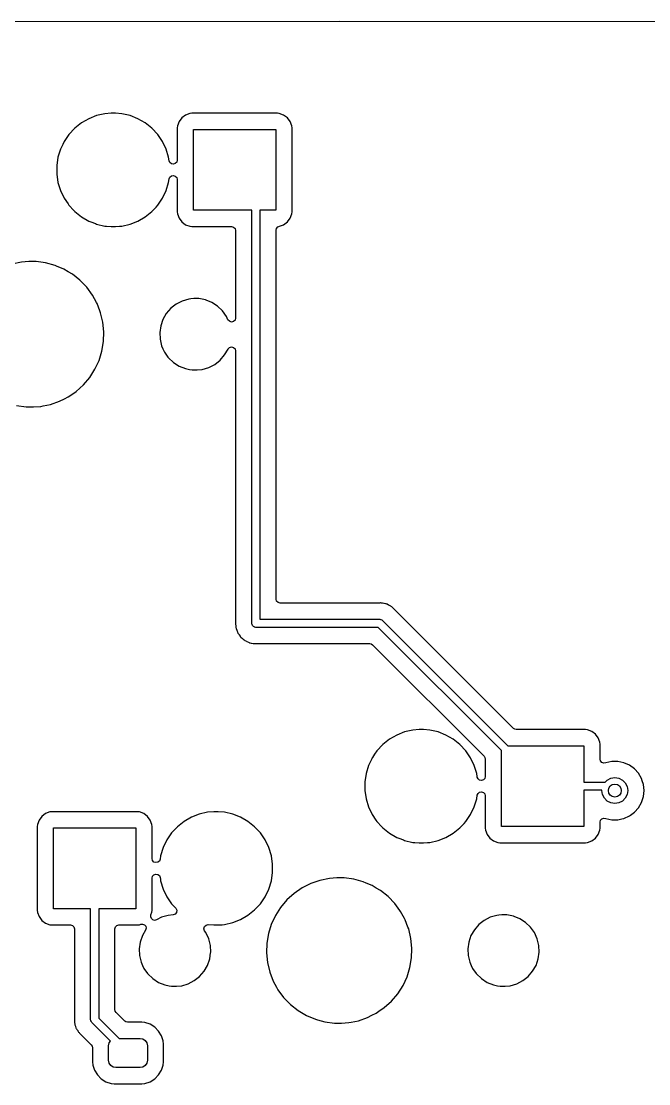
# Model space of a CAD drawing. Extents: x 30 to 259, y -142 to -25.
# Drawn here: x 181.86 to 201.26, y -57.69 to -24.85 of the extents above; entities that cross this region are included whole.
import ezdxf

# ---------------------------------------------------------------- set-up
doc = ezdxf.new("R2010")
doc.units = 0
doc.layers.add('BLACK', color=7, linetype='CONTINUOUS')

msp = doc.modelspace()

# ---------------------------------------------------------------- linework, layer by layer
at = {"layer": 'BLACK', "linetype": 'CONTINUOUS'}
for p, q in [((29.8744, -25.0004), (191.7, -24.8505)), ((191.7, -24.8505), (209.859, -24.864)), ((183.941, -27.8634), (183.714, -27.9946)), ((184.185, -27.7676), (183.941, -27.8634)), ((184.441, -27.7092), (184.185, -27.7676)), ((184.637, -27.6945), (184.441, -27.7092)), ((184.768, -27.6945), (184.637, -27.6945)), ((184.637, -27.6945), (184.637, -27.6945)), ((184.964, -27.7092), (184.768, -27.6945)), ((184.768, -27.6945), (184.768, -27.6945)), ((185.22, -27.7676), (184.964, -27.7092)), ((185.464, -27.8634), (185.22, -27.7676)), ((185.691, -27.9946), (185.464, -27.8634)), ((186.82, -27.8375), (186.734, -27.9527)), ((186.935, -27.7512), (186.82, -27.8375)), ((187.07, -27.7009), (186.935, -27.7512)), ((187.13, -27.6945), (187.07, -27.7009)), ((189.775, -27.6945), (187.13, -27.6945)), ((189.835, -27.7009), (189.775, -27.6945)), ((189.775, -27.6945), (189.775, -27.6945)), ((189.97, -27.7512), (189.835, -27.7009)), ((190.085, -27.8375), (189.97, -27.7512)), ((190.171, -27.9527), (190.085, -27.8375)), ((183.509, -28.1582), (183.33, -28.3505)), ((183.714, -27.9946), (183.509, -28.1582)), ((185.896, -28.1582), (185.691, -27.9946)), ((185.691, -27.9946), (185.691, -27.9946)), ((186.075, -28.3505), (185.896, -28.1582)), ((185.896, -28.1582), (185.896, -28.1582)), ((185.896, -28.1582), (185.896, -28.1582)), ((186.683, -28.0875), (186.677, -28.1471)), ((186.677, -28.1471), (186.677, -29.1453)), ((186.734, -27.9527), (186.683, -28.0875)), ((187.177, -30.695), (187.177, -28.195)), ((187.177, -28.195), (189.727, -28.195)), ((189.727, -28.195), (189.727, -30.695)), ((190.222, -28.0875), (190.171, -27.9527)), ((190.228, -28.1471), (190.222, -28.0875)), ((190.228, -30.7429), (190.228, -28.1471)), ((183.182, -28.5673), (183.138, -28.6591)), ((183.33, -28.3505), (183.182, -28.5673)), ((186.223, -28.5673), (186.075, -28.3505)), ((186.075, -28.3505), (186.075, -28.3505)), ((186.075, -28.3505), (186.075, -28.3505)), ((186.337, -28.8037), (186.223, -28.5673)), ((183.068, -28.8037), (182.991, -29.0544)), ((183.138, -28.6591), (183.068, -28.8037)), ((186.414, -29.0544), (186.337, -28.8037)), ((182.991, -29.0544), (182.952, -29.3138)), ((186.43, -29.1617), (186.414, -29.0544)), ((186.43, -29.1638), (186.43, -29.1617)), ((186.454, -29.2202), (186.43, -29.1638)), ((186.502, -29.2583), (186.454, -29.2202)), ((186.662, -29.2046), (186.62, -29.2495)), ((186.677, -29.1453), (186.662, -29.2046)), ((182.952, -29.3138), (182.952, -29.5762)), ((186.562, -29.269), (186.502, -29.2583)), ((186.62, -29.2495), (186.562, -29.269)), ((182.952, -29.5762), (182.991, -29.8356)), ((182.991, -29.8356), (183.068, -30.0863)), ((186.337, -30.0863), (186.414, -29.8356)), ((186.414, -29.8356), (186.43, -29.7262)), ((186.43, -29.7262), (186.454, -29.6698)), ((186.454, -29.6698), (186.502, -29.6317)), ((186.502, -29.6317), (186.562, -29.621)), ((186.562, -29.621), (186.62, -29.6405)), ((186.62, -29.6405), (186.662, -29.6854)), ((186.662, -29.6854), (186.677, -29.7447)), ((186.677, -29.7447), (186.677, -30.7429)), ((183.068, -30.0863), (183.182, -30.3227)), ((186.223, -30.3227), (186.337, -30.0863)), ((183.182, -30.3227), (183.302, -30.4977)), ((183.302, -30.4977), (183.33, -30.5395)), ((183.33, -30.5395), (183.477, -30.6982)), ((186.023, -30.5959), (186.075, -30.5395)), ((186.075, -30.5395), (186.223, -30.3227)), ((186.075, -30.5395), (186.075, -30.5395)), ((186.075, -30.5395), (186.075, -30.5395)), ((183.477, -30.6982), (183.509, -30.7318)), ((183.509, -30.7318), (183.714, -30.8954)), ((185.691, -30.8954), (185.896, -30.7318)), ((185.896, -30.7318), (186.023, -30.5959)), ((186.677, -30.7429), (186.683, -30.8025)), ((186.683, -30.8025), (186.734, -30.9373)), ((188.985, -30.695), (187.177, -30.695)), ((188.985, -43.46), (188.985, -30.695)), ((189.727, -30.695), (189.235, -30.695)), ((189.235, -30.695), (189.235, -43.335)), ((190.171, -30.9373), (190.222, -30.8025)), ((190.222, -30.8025), (190.228, -30.7429)), ((183.714, -30.8954), (183.941, -31.0266)), ((183.941, -31.0266), (184.007, -31.0525)), ((184.007, -31.0525), (184.147, -31.1073)), ((184.147, -31.1073), (184.185, -31.1224)), ((184.185, -31.1224), (184.441, -31.1808)), ((184.441, -31.1808), (184.497, -31.185)), ((184.497, -31.185), (184.637, -31.1955)), ((184.637, -31.1955), (184.637, -31.1955)), ((184.637, -31.1955), (184.768, -31.1955)), ((184.768, -31.1955), (184.891, -31.1863)), ((184.768, -31.1955), (184.768, -31.1955)), ((184.891, -31.1863), (184.964, -31.1808)), ((184.964, -31.1808), (185.22, -31.1224)), ((185.22, -31.1224), (185.464, -31.0266)), ((185.464, -31.0266), (185.691, -30.8954)), ((186.734, -30.9373), (186.82, -31.0525)), ((186.82, -31.0525), (186.935, -31.1388)), ((186.935, -31.1388), (187.07, -31.1891)), ((187.07, -31.1891), (187.13, -31.1955)), ((187.13, -31.1955), (188.361, -31.1955)), ((188.361, -31.1955), (188.422, -31.2121)), ((189.79, -31.2085), (189.821, -31.197)), ((189.82, -31.1945), (189.837, -31.1884)), ((189.821, -31.197), (189.82, -31.1945)), ((189.837, -31.1884), (189.97, -31.1388)), ((189.97, -31.1388), (190.085, -31.0525)), ((190.085, -31.0525), (190.171, -30.9373)), ((188.422, -31.2121), (188.468, -31.2575)), ((188.468, -31.2575), (188.484, -31.3195)), ((188.484, -31.3195), (188.484, -34.0233)), ((189.736, -31.3112), (189.75, -31.253)), ((189.736, -37.72), (189.736, -31.3112)), ((189.75, -31.253), (189.79, -31.2085)), ((181.863, -32.2956), (181.568, -32.3555)), ((182.087, -32.2806), (181.863, -32.2956)), ((182.313, -32.2806), (182.087, -32.2806)), ((182.087, -32.2806), (182.087, -32.2806)), ((182.611, -32.3207), (182.313, -32.2806)), ((182.9, -32.4), (182.611, -32.3207)), ((182.611, -32.3207), (182.611, -32.3207)), ((182.611, -32.3207), (182.611, -32.3207)), ((182.944, -32.4187), (182.9, -32.4)), ((183.177, -32.5173), (182.944, -32.4187)), ((183.306, -32.5939), (183.177, -32.5173)), ((183.436, -32.6705), (183.306, -32.5939)), ((183.671, -32.8567), (183.436, -32.6705)), ((183.436, -32.6705), (183.436, -32.6705)), ((183.436, -32.6705), (183.436, -32.6705)), ((183.88, -33.0727), (183.671, -32.8567)), ((184.059, -33.3146), (183.88, -33.0727)), ((184.182, -33.5394), (184.059, -33.3146)), ((186.831, -33.4978), (186.644, -33.5942)), ((187.033, -33.4386), (186.831, -33.4978)), ((187.103, -33.4319), (187.033, -33.4386)), ((187.19, -33.4236), (187.103, -33.4319)), ((187.348, -33.4236), (187.19, -33.4236)), ((187.554, -33.4634), (187.348, -33.4236)), ((187.348, -33.4236), (187.348, -33.4236)), ((187.577, -33.4723), (187.554, -33.4634)), ((187.554, -33.4634), (187.554, -33.4634)), ((187.554, -33.4634), (187.554, -33.4634)), ((187.749, -33.5416), (187.577, -33.4723)), ((184.203, -33.5781), (184.182, -33.5394)), ((184.288, -33.7982), (184.203, -33.5781)), ((184.311, -33.8586), (184.288, -33.7982)), ((186.479, -33.7243), (186.341, -33.8832)), ((186.644, -33.5942), (186.479, -33.7243)), ((187.926, -33.6553), (187.749, -33.5416)), ((188.079, -33.8005), (187.926, -33.6553)), ((187.926, -33.6553), (187.926, -33.6553)), ((187.926, -33.6553), (187.926, -33.6553)), ((188.201, -33.9718), (188.079, -33.8005)), ((188.079, -33.8005), (188.079, -33.8005)), ((184.381, -34.1509), (184.311, -33.8586)), ((184.411, -34.4498), (184.381, -34.1509)), ((186.236, -34.0654), (186.167, -34.2642)), ((186.341, -33.8832), (186.236, -34.0654)), ((188.227, -34.0287), (188.201, -33.9718)), ((188.201, -33.9718), (188.201, -33.9718)), ((188.201, -33.9718), (188.201, -33.9718)), ((188.248, -34.0748), (188.227, -34.0287)), ((188.291, -34.1256), (188.248, -34.0748)), ((188.353, -34.1471), (188.291, -34.1256)), ((188.418, -34.1329), (188.353, -34.1471)), ((188.467, -34.0873), (188.418, -34.1329)), ((188.484, -34.0233), (188.467, -34.0873)), ((184.401, -34.7502), (184.411, -34.4498)), ((186.167, -34.2642), (186.137, -34.4724)), ((186.137, -34.4724), (186.137, -34.4724)), ((186.137, -34.4724), (186.147, -34.6825)), ((184.351, -35.0465), (184.401, -34.7502)), ((186.147, -34.6825), (186.197, -34.8869)), ((184.262, -35.3335), (184.351, -35.0465)), ((186.197, -34.8869), (186.238, -34.9774)), ((186.238, -34.9774), (186.284, -35.0782)), ((186.284, -35.0782), (186.393, -35.2312)), ((188.144, -35.1668), (188.249, -34.9846)), ((188.249, -34.9846), (188.253, -34.9774)), ((188.249, -34.9846), (188.249, -34.9846)), ((188.253, -34.9774), (188.298, -34.932)), ((188.298, -34.932), (188.361, -34.9154)), ((188.361, -34.9154), (188.422, -34.932)), ((188.422, -34.932), (188.468, -34.9774)), ((188.468, -34.9774), (188.484, -35.0394)), ((188.484, -35.0394), (188.484, -43.3892)), ((184.135, -35.606), (184.262, -35.3335)), ((186.393, -35.2312), (186.406, -35.2495)), ((186.406, -35.2495), (186.559, -35.3947)), ((186.559, -35.3947), (186.559, -35.3947)), ((186.559, -35.3947), (186.559, -35.3947)), ((186.559, -35.3947), (186.736, -35.5084)), ((187.654, -35.5522), (187.841, -35.4558)), ((187.841, -35.4558), (188.006, -35.3257)), ((188.006, -35.3257), (188.144, -35.1668)), ((183.973, -35.8593), (184.135, -35.606)), ((186.736, -35.5084), (186.736, -35.5084)), ((186.736, -35.5084), (186.931, -35.5866)), ((186.931, -35.5866), (187.06, -35.6114)), ((187.06, -35.6114), (187.137, -35.6264)), ((187.137, -35.6264), (187.137, -35.6264)), ((187.137, -35.6264), (187.295, -35.6264)), ((187.295, -35.6264), (187.452, -35.6114)), ((187.295, -35.6264), (187.295, -35.6264)), ((187.452, -35.6114), (187.654, -35.5522)), ((183.557, -36.2903), (183.779, -36.0888)), ((183.779, -36.0888), (183.973, -35.8593)), ((183.309, -36.4604), (183.392, -36.4034)), ((183.392, -36.4034), (183.557, -36.2903)), ((181.714, -36.7293), (182.012, -36.7694)), ((182.012, -36.7694), (182.238, -36.7694)), ((182.238, -36.7694), (182.462, -36.7544)), ((182.238, -36.7694), (182.238, -36.7694)), ((182.462, -36.7544), (182.536, -36.7394)), ((182.536, -36.7394), (182.757, -36.6945)), ((182.757, -36.6945), (183.041, -36.5959)), ((183.041, -36.5959), (183.189, -36.521)), ((183.189, -36.521), (183.309, -36.4604)), ((189.736, -42.7105), (189.736, -37.72)), ((189.752, -42.7725), (189.736, -42.7105)), ((189.797, -42.8179), (189.752, -42.7725)), ((189.859, -42.8345), (189.797, -42.8179)), ((192.907, -42.8345), (189.859, -42.8345)), ((192.919, -42.834), (192.907, -42.8345)), ((192.929, -42.833), (192.919, -42.834)), ((192.962, -42.8298), (192.929, -42.833)), ((192.975, -42.8318), (192.962, -42.8298)), ((192.962, -42.8298), (192.962, -42.8298)), ((192.982, -42.833), (192.975, -42.8318)), ((193.001, -42.8345), (192.982, -42.833)), ((193.022, -42.8345), (193.001, -42.8345)), ((193.064, -42.8454), (193.022, -42.8345)), ((193.075, -42.8477), (193.064, -42.8454)), ((193.118, -42.8546), (193.075, -42.8477)), ((193.137, -42.8625), (193.118, -42.8546)), ((193.155, -42.8688), (193.137, -42.8625)), ((193.175, -42.8738), (193.155, -42.8688)), ((193.213, -42.8948), (193.175, -42.8738)), ((193.223, -42.9), (193.213, -42.8948)), ((193.263, -42.9173), (193.223, -42.9)), ((193.279, -42.9296), (193.263, -42.9173)), ((193.296, -42.9403), (193.279, -42.9296)), ((193.313, -42.9499), (193.296, -42.9403)), ((193.345, -42.9798), (193.313, -42.9499)), ((193.354, -42.9874), (193.345, -42.9798)), ((193.357, -42.9899), (193.354, -42.9874)), ((193.376, -43.0094), (193.357, -42.9899)), ((193.379, -43.0121), (193.376, -43.0094)), ((193.43, -43.0601), (193.379, -43.0121)), ((189.235, -43.335), (192.942, -43.335)), ((192.942, -43.335), (192.965, -43.3382)), ((192.965, -43.3382), (192.969, -43.3379)), ((192.969, -43.3379), (192.971, -43.3392)), ((192.971, -43.3392), (192.978, -43.3401)), ((192.978, -43.3401), (193.004, -43.3568)), ((193.443, -43.0762), (193.43, -43.0601)), ((197.075, -46.7082), (193.443, -43.0762)), ((188.482, -43.4124), (188.481, -43.4204)), ((188.481, -43.4204), (188.484, -43.4758)), ((188.484, -43.3892), (188.482, -43.4124)), ((188.484, -43.4758), (188.484, -43.4835)), ((188.484, -43.4835), (188.484, -43.4993)), ((188.484, -43.4993), (188.486, -43.515)), ((188.486, -43.515), (188.487, -43.5228)), ((188.487, -43.5228), (188.491, -43.5781)), ((188.491, -43.5781), (188.493, -43.5859)), ((188.493, -43.5859), (188.498, -43.6087)), ((188.498, -43.6087), (188.499, -43.6168)), ((188.499, -43.6168), (188.499, -43.6168)), ((188.499, -43.6168), (188.52, -43.668)), ((188.52, -43.668), (188.52, -43.6684)), ((188.52, -43.6684), (188.522, -43.6757)), ((188.522, -43.6757), (188.531, -43.7014)), ((188.988, -43.4688), (188.985, -43.46)), ((188.986, -43.4778), (188.988, -43.4688)), ((188.997, -43.502), (188.986, -43.4778)), ((189.005, -43.5276), (188.997, -43.502)), ((189.012, -43.5336), (189.005, -43.5276)), ((189.016, -43.5419), (189.012, -43.5336)), ((189.038, -43.5563), (189.016, -43.5419)), ((189.058, -43.5737), (189.038, -43.5563)), ((189.067, -43.575), (189.058, -43.5737)), ((189.075, -43.5799), (189.067, -43.575)), ((189.11, -43.585), (189.075, -43.5799)), ((192.891, -43.585), (189.11, -43.585)), ((196.702, -47.3968), (192.891, -43.585)), ((193.004, -43.3568), (193.031, -43.3716)), ((193.031, -43.3716), (196.904, -47.245)), ((188.531, -43.7014), (188.54, -43.7284)), ((188.54, -43.7284), (188.54, -43.7284)), ((188.54, -43.7284), (188.544, -43.7353)), ((188.544, -43.7353), (188.554, -43.7561)), ((188.554, -43.7561), (188.558, -43.7637)), ((188.558, -43.7637), (188.59, -43.8086)), ((188.59, -43.8086), (188.594, -43.8151)), ((188.594, -43.8151), (188.624, -43.8619)), ((188.624, -43.8619), (188.63, -43.8675)), ((188.63, -43.8675), (188.646, -43.885)), ((188.646, -43.885), (188.65, -43.8916)), ((188.65, -43.8916), (188.693, -43.9269)), ((188.693, -43.9269), (188.699, -43.9321)), ((188.699, -43.9321), (188.739, -43.9701)), ((188.739, -43.9701), (188.747, -43.974)), ((188.747, -43.974), (188.766, -43.9871)), ((188.766, -43.9871), (188.772, -43.9923)), ((188.772, -43.9923), (188.822, -44.0159)), ((188.822, -44.0159), (188.829, -44.0195)), ((188.829, -44.0195), (188.878, -44.0462)), ((188.878, -44.0462), (188.878, -44.0462)), ((188.878, -44.0462), (188.886, -44.0482)), ((188.886, -44.0482), (188.908, -44.0561)), ((188.908, -44.0561), (188.91, -44.0574)), ((188.91, -44.0574), (188.915, -44.0596)), ((188.915, -44.0596), (188.97, -44.07)), ((188.97, -44.07), (188.977, -44.0717)), ((188.977, -44.0717), (189.031, -44.0855)), ((189.031, -44.0855), (189.039, -44.0855)), ((189.039, -44.0855), (189.062, -44.0877)), ((189.062, -44.0877), (189.07, -44.0892)), ((189.07, -44.0892), (189.126, -44.0857)), ((189.126, -44.0857), (189.134, -44.0855)), ((189.134, -44.0855), (192.632, -44.0855)), ((192.632, -44.0855), (192.68, -44.0949)), ((192.68, -44.0949), (192.72, -44.1218)), ((192.72, -44.1218), (196.166, -47.5678)), ((193.466, -46.9134), (193.239, -47.0446)), ((193.71, -46.8176), (193.466, -46.9134)), ((193.966, -46.7592), (193.71, -46.8176)), ((194.162, -46.7445), (193.966, -46.7592)), ((194.293, -46.7445), (194.162, -46.7445)), ((194.162, -46.7445), (194.162, -46.7445)), ((194.489, -46.7592), (194.293, -46.7445)), ((194.293, -46.7445), (194.293, -46.7445)), ((194.745, -46.8176), (194.489, -46.7592)), ((194.989, -46.9134), (194.745, -46.8176)), ((195.216, -47.0446), (194.989, -46.9134)), ((197.115, -46.7351), (197.075, -46.7082)), ((197.163, -46.7445), (197.115, -46.7351)), ((199.3, -46.7445), (197.163, -46.7445)), ((199.36, -46.7509), (199.3, -46.7445)), ((199.3, -46.7445), (199.3, -46.7445)), ((199.495, -46.8012), (199.36, -46.7509)), ((199.61, -46.8875), (199.495, -46.8012)), ((199.696, -47.0027), (199.61, -46.8875)), ((193.034, -47.2082), (192.855, -47.4005)), ((193.239, -47.0446), (193.034, -47.2082)), ((195.421, -47.2082), (195.216, -47.0446)), ((195.216, -47.0446), (195.216, -47.0446)), ((195.6, -47.4005), (195.421, -47.2082)), ((195.421, -47.2082), (195.421, -47.2082)), ((195.421, -47.2082), (195.421, -47.2082)), ((196.904, -47.245), (199.252, -47.245)), ((199.252, -47.245), (199.252, -48.37)), ((199.747, -47.1375), (199.696, -47.0027)), ((199.753, -47.1971), (199.747, -47.1375)), ((199.753, -47.6568), (199.753, -47.1971)), ((199.753, -47.1971), (199.753, -47.1971)), ((192.707, -47.6173), (192.691, -47.6516)), ((192.713, -47.6095), (192.707, -47.6173)), ((192.781, -47.5095), (192.713, -47.6095)), ((192.855, -47.4005), (192.781, -47.5095)), ((195.748, -47.6173), (195.6, -47.4005)), ((195.6, -47.4005), (195.6, -47.4005)), ((195.6, -47.4005), (195.6, -47.4005)), ((195.862, -47.8537), (195.748, -47.6173)), ((196.166, -47.5678), (196.193, -47.608)), ((196.193, -47.608), (196.202, -47.6555)), ((196.702, -49.745), (196.702, -47.3968)), ((192.593, -47.8537), (192.516, -48.1044)), ((192.691, -47.6516), (192.593, -47.8537)), ((195.939, -48.1044), (195.862, -47.8537)), ((196.202, -47.6555), (196.202, -48.1953)), ((199.768, -47.716), (199.753, -47.6568)), ((199.809, -47.7608), (199.768, -47.716)), ((199.867, -47.7804), (199.809, -47.7608)), ((199.927, -47.7701), (199.867, -47.7804)), ((199.93, -47.7689), (199.927, -47.7701)), ((200.115, -47.7295), (199.93, -47.7689)), ((200.305, -47.7295), (200.115, -47.7295)), ((200.115, -47.7295), (200.115, -47.7295)), ((200.49, -47.7689), (200.305, -47.7295)), ((200.305, -47.7295), (200.305, -47.7295)), ((200.663, -47.8458), (200.49, -47.7689)), ((200.816, -47.9571), (200.663, -47.8458)), ((192.516, -48.1044), (192.477, -48.3638)), ((195.953, -48.1953), (195.939, -48.1044)), ((195.955, -48.2138), (195.953, -48.1953)), ((195.979, -48.2702), (195.955, -48.2138)), ((196.027, -48.3083), (195.979, -48.2702)), ((196.187, -48.2546), (196.145, -48.2995)), ((196.202, -48.1953), (196.187, -48.2546)), ((199.975, -48.3064), (200.086, -48.2496)), ((200.086, -48.2496), (200.21, -48.23)), ((200.21, -48.23), (200.334, -48.2496)), ((200.334, -48.2496), (200.445, -48.3064)), ((200.943, -48.0978), (200.816, -47.9571)), ((201.037, -48.2617), (200.943, -48.0978)), ((201.058, -48.3257), (201.037, -48.2617)), ((192.477, -48.3638), (192.477, -48.6262)), ((196.087, -48.319), (196.027, -48.3083)), ((196.145, -48.2995), (196.087, -48.319)), ((199.252, -48.37), (199.911, -48.37)), ((199.911, -48.37), (199.975, -48.3064)), ((200.445, -48.3064), (200.534, -48.3949)), ((200.534, -48.3949), (200.59, -48.5064)), ((200.59, -48.5064), (200.61, -48.63)), ((201.096, -48.4417), (201.058, -48.3257)), ((201.115, -48.6262), (201.096, -48.4417)), ((192.477, -48.6262), (192.516, -48.8856)), ((192.516, -48.8856), (192.593, -49.1363)), ((195.862, -49.1363), (195.939, -48.8856)), ((195.939, -48.8856), (195.955, -48.7762)), ((195.955, -48.7762), (195.979, -48.7198)), ((195.979, -48.7198), (196.027, -48.6817)), ((196.027, -48.6817), (196.087, -48.671)), ((196.087, -48.671), (196.145, -48.6905)), ((196.145, -48.6905), (196.187, -48.7354)), ((196.187, -48.7354), (196.202, -48.7947)), ((196.202, -48.7947), (196.202, -49.7929)), ((199.812, -48.62), (199.252, -48.62)), ((199.252, -48.62), (199.252, -49.745)), ((199.81, -48.63), (199.812, -48.62)), ((199.83, -48.7536), (199.81, -48.63)), ((199.886, -48.8651), (199.83, -48.7536)), ((199.975, -48.9536), (199.886, -48.8651)), ((200.534, -48.8651), (200.445, -48.9536)), ((200.59, -48.7536), (200.534, -48.8651)), ((200.61, -48.63), (200.59, -48.7536)), ((201.037, -48.9983), (201.096, -48.8183)), ((201.096, -48.8183), (201.115, -48.63)), ((201.115, -48.63), (201.115, -48.6262)), ((192.593, -49.1363), (192.707, -49.3727)), ((195.748, -49.3727), (195.862, -49.1363)), ((200.086, -49.0104), (199.975, -48.9536)), ((200.21, -49.03), (200.086, -49.0104)), ((200.334, -49.0104), (200.21, -49.03)), ((200.445, -48.9536), (200.334, -49.0104)), ((200.819, -49.2992), (200.943, -49.1622)), ((200.943, -49.1622), (201.037, -48.9983)), ((182.409, -49.5427), (182.358, -49.6775)), ((182.495, -49.4275), (182.409, -49.5427)), ((182.61, -49.3412), (182.495, -49.4275)), ((182.745, -49.2909), (182.61, -49.3412)), ((182.805, -49.2845), (182.745, -49.2909)), ((185.45, -49.2845), (182.805, -49.2845)), ((185.51, -49.2909), (185.45, -49.2845)), ((185.45, -49.2845), (185.45, -49.2845)), ((185.645, -49.3412), (185.51, -49.2909)), ((185.76, -49.4275), (185.645, -49.3412)), ((185.846, -49.5427), (185.76, -49.4275)), ((185.897, -49.6775), (185.846, -49.5427)), ((186.889, -49.5846), (186.684, -49.7482)), ((187.116, -49.4534), (186.889, -49.5846)), ((187.36, -49.3576), (187.116, -49.4534)), ((187.616, -49.2992), (187.36, -49.3576)), ((187.812, -49.2845), (187.616, -49.2992)), ((187.943, -49.2845), (187.812, -49.2845)), ((187.812, -49.2845), (187.812, -49.2845)), ((188.139, -49.2992), (187.943, -49.2845)), ((187.943, -49.2845), (187.943, -49.2845)), ((188.395, -49.3576), (188.139, -49.2992)), ((188.639, -49.4534), (188.395, -49.3576)), ((188.866, -49.5846), (188.639, -49.4534)), ((188.918, -49.6255), (188.866, -49.5846)), ((192.707, -49.3727), (192.824, -49.544)), ((192.824, -49.544), (192.855, -49.5895)), ((192.855, -49.5895), (193.002, -49.7482)), ((195.548, -49.6459), (195.6, -49.5895)), ((195.6, -49.5895), (195.748, -49.3727)), ((195.6, -49.5895), (195.6, -49.5895)), ((195.6, -49.5895), (195.6, -49.5895)), ((199.753, -49.6032), (199.768, -49.544)), ((199.768, -49.544), (199.809, -49.4992)), ((199.809, -49.4992), (199.867, -49.4796)), ((199.867, -49.4796), (199.927, -49.4899)), ((199.927, -49.4899), (199.93, -49.4911)), ((199.93, -49.4911), (200.115, -49.5305)), ((200.115, -49.5305), (200.115, -49.5305)), ((200.115, -49.5305), (200.305, -49.5305)), ((200.305, -49.5305), (200.428, -49.5043)), ((200.305, -49.5305), (200.305, -49.5305)), ((200.428, -49.5043), (200.49, -49.4911)), ((200.49, -49.4911), (200.663, -49.4142)), ((200.663, -49.4142), (200.695, -49.3905)), ((200.695, -49.3905), (200.816, -49.3029)), ((200.816, -49.3029), (200.819, -49.2992)), ((182.358, -49.6775), (182.352, -49.7371)), ((182.352, -49.7371), (182.352, -52.3329)), ((182.852, -52.285), (182.852, -49.785)), ((182.852, -49.785), (185.403, -49.785)), ((185.403, -49.785), (185.403, -52.285)), ((185.903, -49.7371), (185.897, -49.6775)), ((185.903, -50.7353), (185.903, -49.7371)), ((185.903, -49.7371), (185.903, -49.7371)), ((186.684, -49.7482), (186.505, -49.9405)), ((189.071, -49.7482), (188.918, -49.6255)), ((189.25, -49.9405), (189.071, -49.7482)), ((189.071, -49.7482), (189.071, -49.7482)), ((189.071, -49.7482), (189.071, -49.7482)), ((193.002, -49.7482), (193.034, -49.7818)), ((193.034, -49.7818), (193.239, -49.9454)), ((195.216, -49.9454), (195.421, -49.7818)), ((195.421, -49.7818), (195.548, -49.6459)), ((196.202, -49.7929), (196.208, -49.8525)), ((196.208, -49.8525), (196.259, -49.9873)), ((199.252, -49.745), (196.702, -49.745)), ((199.696, -49.9873), (199.747, -49.8525)), ((199.747, -49.8525), (199.753, -49.7929)), ((199.753, -49.7929), (199.753, -49.6032)), ((186.357, -50.1573), (186.243, -50.3937)), ((186.505, -49.9405), (186.357, -50.1573)), ((189.398, -50.1573), (189.25, -49.9405)), ((189.25, -49.9405), (189.25, -49.9405)), ((189.25, -49.9405), (189.25, -49.9405)), ((189.512, -50.3937), (189.398, -50.1573)), ((193.239, -49.9454), (193.466, -50.0766)), ((193.466, -50.0766), (193.532, -50.1025)), ((193.532, -50.1025), (193.672, -50.1573)), ((193.672, -50.1573), (193.71, -50.1724)), ((193.71, -50.1724), (193.966, -50.2308)), ((193.966, -50.2308), (194.022, -50.235)), ((194.022, -50.235), (194.162, -50.2455)), ((194.162, -50.2455), (194.162, -50.2455)), ((194.162, -50.2455), (194.293, -50.2455)), ((194.293, -50.2455), (194.416, -50.2363)), ((194.293, -50.2455), (194.293, -50.2455)), ((194.416, -50.2363), (194.489, -50.2308)), ((194.489, -50.2308), (194.745, -50.1724)), ((194.745, -50.1724), (194.989, -50.0766)), ((194.989, -50.0766), (195.216, -49.9454)), ((196.259, -49.9873), (196.345, -50.1025)), ((196.345, -50.1025), (196.46, -50.1888)), ((196.46, -50.1888), (196.595, -50.2391)), ((196.595, -50.2391), (196.655, -50.2455)), ((196.655, -50.2455), (199.3, -50.2455)), ((199.3, -50.2455), (199.36, -50.2391)), ((199.36, -50.2391), (199.495, -50.1888)), ((199.495, -50.1888), (199.61, -50.1025)), ((199.61, -50.1025), (199.696, -49.9873)), ((186.243, -50.3937), (186.166, -50.6444)), ((189.589, -50.6444), (189.512, -50.3937)), ((185.918, -50.7946), (185.903, -50.7353)), ((185.96, -50.8395), (185.918, -50.7946)), ((186.018, -50.859), (185.96, -50.8395)), ((186.078, -50.8483), (186.018, -50.859)), ((186.126, -50.8102), (186.078, -50.8483)), ((186.15, -50.7538), (186.126, -50.8102)), ((186.166, -50.6444), (186.15, -50.7538)), ((189.628, -50.9038), (189.589, -50.6444)), ((189.628, -51.1662), (189.628, -50.9038)), ((185.918, -51.2754), (185.96, -51.2305)), ((185.96, -51.2305), (186.018, -51.211)), ((186.018, -51.211), (186.078, -51.2217)), ((186.078, -51.2217), (186.126, -51.2598)), ((189.589, -51.4256), (189.628, -51.1662)), ((185.903, -51.3347), (185.918, -51.2754)), ((185.903, -52.3329), (185.903, -51.3347)), ((186.126, -51.2598), (186.15, -51.3162)), ((186.15, -51.3162), (186.158, -51.3707)), ((186.158, -51.3707), (186.166, -51.4256)), ((186.166, -51.4256), (186.243, -51.6763)), ((189.512, -51.6763), (189.589, -51.4256)), ((190.809, -51.5041), (190.541, -51.6396)), ((191.093, -51.4055), (190.809, -51.5041)), ((191.388, -51.3456), (191.093, -51.4055)), ((191.612, -51.3306), (191.388, -51.3456)), ((191.838, -51.3306), (191.612, -51.3306)), ((191.612, -51.3306), (191.612, -51.3306)), ((192.136, -51.3707), (191.838, -51.3306)), ((192.425, -51.45), (192.136, -51.3707)), ((192.136, -51.3707), (192.136, -51.3707)), ((192.136, -51.3707), (192.136, -51.3707)), ((192.521, -51.4906), (192.425, -51.45)), ((192.702, -51.5673), (192.521, -51.4906)), ((186.243, -51.6763), (186.357, -51.9127)), ((189.398, -51.9127), (189.512, -51.6763)), ((190.293, -51.8097), (190.071, -52.0112)), ((190.541, -51.6396), (190.293, -51.8097)), ((192.831, -51.6439), (192.702, -51.5673)), ((192.961, -51.7205), (192.831, -51.6439)), ((193.196, -51.9067), (192.961, -51.7205)), ((192.961, -51.7205), (192.961, -51.7205)), ((192.961, -51.7205), (192.961, -51.7205)), ((186.357, -51.9127), (186.424, -52.0112)), ((186.424, -52.0112), (186.505, -52.1295)), ((186.505, -52.1295), (186.584, -52.2146)), ((186.584, -52.2146), (186.632, -52.266)), ((189.071, -52.3218), (189.171, -52.2148)), ((189.171, -52.2148), (189.25, -52.1295)), ((189.25, -52.1295), (189.398, -51.9127)), ((189.25, -52.1295), (189.25, -52.1295)), ((189.25, -52.1295), (189.25, -52.1295)), ((190.071, -52.0112), (189.877, -52.2407)), ((193.405, -52.1227), (193.196, -51.9067)), ((193.56, -52.3329), (193.405, -52.1227)), ((182.352, -52.3329), (182.358, -52.3925)), ((182.358, -52.3925), (182.359, -52.3945)), ((182.359, -52.3945), (182.409, -52.5273)), ((182.409, -52.5273), (182.495, -52.6425)), ((184.002, -52.285), (182.852, -52.285)), ((184.002, -55.7125), (184.002, -52.285)), ((185.403, -52.285), (184.252, -52.285)), ((184.252, -52.285), (184.252, -55.6607)), ((185.859, -52.5342), (185.866, -52.4756)), ((185.88, -52.5894), (185.859, -52.5342)), ((185.866, -52.4756), (185.897, -52.3925)), ((185.897, -52.3925), (185.903, -52.3329)), ((186.196, -52.5478), (186.039, -52.6291)), ((186.398, -52.4886), (186.196, -52.5478)), ((186.553, -52.4738), (186.398, -52.4886)), ((186.616, -52.449), (186.553, -52.4738)), ((186.657, -52.3945), (186.616, -52.449)), ((186.632, -52.266), (186.663, -52.3267)), ((186.663, -52.3267), (186.657, -52.3945)), ((188.639, -52.6166), (188.866, -52.4854)), ((188.866, -52.4854), (189.071, -52.3218)), ((189.715, -52.494), (189.588, -52.7665)), ((189.877, -52.2407), (189.715, -52.494)), ((193.584, -52.3646), (193.56, -52.3329)), ((193.707, -52.5894), (193.584, -52.3646)), ((196.356, -52.5478), (196.169, -52.6442)), ((196.558, -52.4886), (196.356, -52.5478)), ((196.628, -52.4819), (196.558, -52.4886)), ((196.715, -52.4736), (196.628, -52.4819)), ((196.873, -52.4736), (196.715, -52.4736)), ((197.079, -52.5134), (196.873, -52.4736)), ((196.873, -52.4736), (196.873, -52.4736)), ((197.102, -52.5223), (197.079, -52.5134)), ((197.079, -52.5134), (197.079, -52.5134)), ((197.079, -52.5134), (197.079, -52.5134)), ((197.274, -52.5916), (197.102, -52.5223)), ((182.495, -52.6425), (182.61, -52.7288)), ((182.61, -52.7288), (182.745, -52.7791)), ((182.745, -52.7791), (182.805, -52.7855)), ((182.805, -52.7855), (183.378, -52.7855)), ((183.378, -52.7855), (183.44, -52.8021)), ((183.44, -52.8021), (183.485, -52.8475)), ((183.485, -52.8475), (183.502, -52.9095)), ((184.753, -52.9095), (184.77, -52.8475)), ((184.77, -52.8475), (184.815, -52.8021)), ((184.815, -52.8021), (184.877, -52.7855)), ((184.877, -52.7855), (185.45, -52.7855)), ((185.45, -52.7855), (185.51, -52.7791)), ((185.45, -52.7855), (185.45, -52.7855)), ((185.51, -52.7791), (185.55, -52.764)), ((185.55, -52.764), (185.61, -52.7573)), ((185.61, -52.7573), (185.666, -52.7796)), ((185.666, -52.7796), (185.705, -52.8255)), ((185.705, -52.8255), (185.718, -52.8844)), ((185.924, -52.6286), (185.88, -52.5894)), ((185.981, -52.6429), (185.924, -52.6286)), ((186.039, -52.6291), (185.981, -52.6429)), ((187.505, -52.9026), (187.52, -52.8352)), ((187.52, -52.8352), (187.57, -52.7868)), ((187.57, -52.7868), (187.638, -52.7724)), ((187.638, -52.7724), (187.812, -52.7855)), ((187.812, -52.7855), (187.812, -52.7855)), ((187.812, -52.7855), (187.943, -52.7855)), ((187.943, -52.7855), (188.066, -52.7763)), ((187.943, -52.7855), (187.943, -52.7855)), ((188.066, -52.7763), (188.139, -52.7708)), ((188.139, -52.7708), (188.395, -52.7124)), ((188.395, -52.7124), (188.639, -52.6166)), ((189.588, -52.7665), (189.499, -53.0535)), ((193.728, -52.6281), (193.707, -52.5894)), ((193.814, -52.8505), (193.728, -52.6281)), ((193.836, -52.9086), (193.814, -52.8505)), ((196.004, -52.7743), (195.866, -52.9332)), ((196.169, -52.6442), (196.004, -52.7743)), ((197.451, -52.7053), (197.274, -52.5916)), ((197.604, -52.8505), (197.451, -52.7053)), ((197.451, -52.7053), (197.451, -52.7053)), ((197.451, -52.7053), (197.451, -52.7053)), ((197.726, -53.0218), (197.604, -52.8505)), ((197.604, -52.8505), (197.604, -52.8505)), ((183.502, -52.9095), (183.502, -55.6298)), ((184.753, -55.402), (184.753, -52.9095)), ((185.601, -53.1154), (185.532, -53.3142)), ((185.701, -52.9422), (185.601, -53.1154)), ((185.718, -52.8844), (185.701, -52.9422)), ((187.527, -52.968), (187.505, -52.9026)), ((187.566, -53.0218), (187.527, -52.968)), ((187.653, -53.2131), (187.566, -53.0218)), ((187.566, -53.0218), (187.566, -53.0218)), ((187.566, -53.0218), (187.566, -53.0218)), ((189.499, -53.0535), (189.449, -53.3498)), ((193.906, -53.2009), (193.836, -52.9086)), ((193.936, -53.4998), (193.906, -53.2009)), ((195.761, -53.1154), (195.692, -53.3142)), ((195.866, -52.9332), (195.761, -53.1154)), ((197.813, -53.2131), (197.726, -53.0218)), ((197.726, -53.0218), (197.726, -53.0218)), ((197.726, -53.0218), (197.726, -53.0218)), ((185.532, -53.3142), (185.502, -53.5224)), ((185.502, -53.5224), (185.502, -53.5224)), ((185.502, -53.5224), (185.512, -53.7325)), ((187.703, -53.4175), (187.653, -53.2131)), ((187.713, -53.6276), (187.703, -53.4175)), ((189.449, -53.3498), (189.439, -53.6502)), ((193.926, -53.8002), (193.935, -53.5224)), ((193.935, -53.5224), (193.936, -53.4998)), ((195.692, -53.3142), (195.662, -53.5224)), ((195.662, -53.5224), (195.672, -53.7325)), ((195.662, -53.5224), (195.662, -53.5224)), ((197.863, -53.4175), (197.813, -53.2131)), ((197.873, -53.6276), (197.863, -53.4175)), ((185.512, -53.7325), (185.562, -53.9369)), ((187.614, -54.0346), (187.683, -53.8358)), ((187.683, -53.8358), (187.709, -53.6502)), ((187.709, -53.6502), (187.713, -53.6276)), ((189.439, -53.6502), (189.469, -53.9491)), ((193.876, -54.0965), (193.926, -53.8002)), ((195.672, -53.7325), (195.722, -53.9369)), ((197.774, -54.0346), (197.843, -53.8358)), ((197.843, -53.8358), (197.873, -53.6276)), ((185.562, -53.9369), (185.607, -54.0346)), ((185.607, -54.0346), (185.649, -54.1282)), ((185.649, -54.1282), (185.758, -54.2812)), ((187.509, -54.2168), (187.614, -54.0346)), ((189.469, -53.9491), (189.539, -54.2414)), ((193.787, -54.3835), (193.876, -54.0965)), ((195.722, -53.9369), (195.767, -54.0346)), ((195.767, -54.0346), (195.809, -54.1282)), ((195.809, -54.1282), (195.918, -54.2812)), ((197.669, -54.2168), (197.774, -54.0346)), ((185.758, -54.2812), (185.771, -54.2995)), ((185.771, -54.2995), (185.924, -54.4447)), ((185.924, -54.4447), (185.924, -54.4447)), ((185.924, -54.4447), (185.924, -54.4447)), ((185.924, -54.4447), (186.101, -54.5584)), ((187.019, -54.6022), (187.206, -54.5058)), ((187.206, -54.5058), (187.371, -54.3757)), ((187.371, -54.3757), (187.509, -54.2168)), ((189.539, -54.2414), (189.647, -54.5219)), ((193.66, -54.656), (193.787, -54.3835)), ((195.918, -54.2812), (195.931, -54.2995)), ((195.931, -54.2995), (196.084, -54.4447)), ((196.084, -54.4447), (196.084, -54.4447)), ((196.084, -54.4447), (196.084, -54.4447)), ((196.084, -54.4447), (196.261, -54.5584)), ((197.179, -54.6022), (197.366, -54.5058)), ((197.366, -54.5058), (197.531, -54.3757)), ((197.531, -54.3757), (197.669, -54.2168)), ((186.101, -54.5584), (186.101, -54.5584)), ((186.101, -54.5584), (186.296, -54.6366)), ((186.296, -54.6366), (186.425, -54.6614)), ((186.425, -54.6614), (186.502, -54.6764)), ((186.502, -54.6764), (186.502, -54.6764)), ((186.502, -54.6764), (186.66, -54.6764)), ((186.66, -54.6764), (186.817, -54.6614)), ((186.66, -54.6764), (186.66, -54.6764)), ((186.817, -54.6614), (187.019, -54.6022)), ((189.647, -54.5219), (189.749, -54.7081)), ((189.749, -54.7081), (189.791, -54.7854)), ((189.791, -54.7854), (189.97, -55.0273)), ((193.498, -54.9093), (193.66, -54.656)), ((196.261, -54.5584), (196.261, -54.5584)), ((196.261, -54.5584), (196.456, -54.6366)), ((196.456, -54.6366), (196.585, -54.6614)), ((196.585, -54.6614), (196.662, -54.6764)), ((196.662, -54.6764), (196.662, -54.6764)), ((196.662, -54.6764), (196.82, -54.6764)), ((196.82, -54.6764), (196.977, -54.6614)), ((196.82, -54.6764), (196.82, -54.6764)), ((196.977, -54.6614), (197.179, -54.6022)), ((189.97, -55.0273), (190.179, -55.2433)), ((193.082, -55.3403), (193.304, -55.1388)), ((193.304, -55.1388), (193.498, -54.9093)), ((184.762, -55.4495), (184.753, -55.402)), ((184.789, -55.4897), (184.762, -55.4495)), ((185.055, -55.7557), (184.789, -55.4897)), ((190.179, -55.2433), (190.414, -55.4295)), ((190.414, -55.4295), (190.673, -55.5827)), ((192.834, -55.5104), (192.917, -55.4534)), ((192.917, -55.4534), (193.082, -55.3403)), ((183.502, -55.6298), (183.5, -55.6503)), ((183.5, -55.6503), (183.502, -55.7204)), ((183.502, -55.7204), (183.502, -55.7243)), ((183.502, -55.7243), (183.502, -55.7518)), ((183.502, -55.7518), (183.503, -55.7558)), ((183.503, -55.7558), (183.503, -55.7675)), ((183.503, -55.7675), (183.505, -55.8111)), ((183.505, -55.8111), (183.51, -55.8304)), ((183.51, -55.8304), (183.514, -55.8494)), ((184.011, -55.7422), (184.002, -55.7125)), ((184.018, -55.7724), (184.011, -55.7422)), ((184.022, -55.7775), (184.018, -55.7724)), ((184.022, -55.7801), (184.022, -55.7775)), ((184.026, -55.783), (184.022, -55.7801)), ((184.039, -55.8009), (184.026, -55.783)), ((184.613, -56.3745), (184.039, -55.8009)), ((184.252, -55.6607), (184.884, -56.2925)), ((185.095, -55.7826), (185.055, -55.7557)), ((185.143, -55.792), (185.095, -55.7826)), ((185.581, -55.792), (185.143, -55.792)), ((185.68, -55.8021), (185.581, -55.792)), ((185.841, -55.8555), (185.68, -55.8021)), ((190.673, -55.5827), (190.95, -55.7)), ((190.95, -55.7), (190.95, -55.7)), ((190.95, -55.7), (190.95, -55.7)), ((190.95, -55.7), (191.014, -55.7175)), ((191.014, -55.7175), (191.239, -55.7793)), ((191.239, -55.7793), (191.537, -55.8194)), ((191.537, -55.8194), (191.763, -55.8194)), ((191.763, -55.8194), (191.987, -55.8044)), ((191.763, -55.8194), (191.763, -55.8194)), ((191.987, -55.8044), (192.061, -55.7894)), ((192.061, -55.7894), (192.282, -55.7445)), ((192.282, -55.7445), (192.566, -55.6459)), ((192.566, -55.6459), (192.7, -55.5782)), ((192.7, -55.5782), (192.834, -55.5104)), ((183.514, -55.8494), (183.517, -55.8693)), ((183.517, -55.8693), (183.533, -55.9099)), ((183.533, -55.9099), (183.537, -55.921)), ((183.537, -55.921), (183.549, -55.9629)), ((183.549, -55.9629), (183.559, -55.9801)), ((183.559, -55.9801), (183.568, -55.9976)), ((183.568, -55.9976), (183.575, -56.0162)), ((183.575, -56.0162), (183.575, -56.0162)), ((183.575, -56.0162), (183.601, -56.0516)), ((183.601, -56.0516), (183.607, -56.0613)), ((183.607, -56.0613), (183.629, -56.0989)), ((183.629, -56.0989), (183.629, -56.0989)), ((183.629, -56.0989), (183.629, -56.0989)), ((183.629, -56.0989), (183.643, -56.1131)), ((183.643, -56.1131), (183.656, -56.1279)), ((183.656, -56.1279), (183.668, -56.1441)), ((183.668, -56.1441), (183.702, -56.1719)), ((185.986, -55.9445), (185.841, -55.8555)), ((186.105, -56.0645), (185.986, -55.9445)), ((186.195, -56.2088), (186.105, -56.0645)), ((183.702, -56.1719), (183.71, -56.1798)), ((183.71, -56.1798), (184.021, -56.4903)), ((184.558, -56.5175), (184.575, -56.4314)), ((184.575, -56.4314), (184.613, -56.3745)), ((184.884, -56.2925), (185.532, -56.2925)), ((185.532, -56.2925), (185.619, -56.3096)), ((185.619, -56.3096), (185.692, -56.3584)), ((185.692, -56.3584), (185.74, -56.4314)), ((185.74, -56.4314), (185.757, -56.5175)), ((186.248, -56.3698), (186.195, -56.2088)), ((186.195, -56.2088), (186.195, -56.2088)), ((186.195, -56.2088), (186.195, -56.2088)), ((186.258, -56.4692), (186.248, -56.3698)), ((186.258, -57.0158), (186.258, -56.4692)), ((184.021, -56.4903), (184.048, -56.5305)), ((184.048, -56.5305), (184.057, -56.578)), ((184.057, -56.578), (184.057, -57.0158)), ((184.558, -56.9675), (184.558, -56.5175)), ((185.757, -56.5175), (185.757, -56.9675)), ((184.057, -57.0158), (184.067, -57.1152)), ((184.067, -57.1152), (184.12, -57.2762)), ((184.575, -57.0536), (184.558, -56.9675)), ((184.623, -57.1266), (184.575, -57.0536)), ((184.696, -57.1754), (184.623, -57.1266)), ((185.692, -57.1266), (185.619, -57.1754)), ((185.74, -57.0536), (185.692, -57.1266)), ((185.757, -56.9675), (185.74, -57.0536)), ((186.195, -57.2762), (186.248, -57.1152)), ((186.248, -57.1152), (186.258, -57.0158)), ((184.12, -57.2762), (184.21, -57.4205)), ((184.21, -57.4205), (184.329, -57.5405)), ((184.782, -57.1925), (184.696, -57.1754)), ((185.532, -57.1925), (184.782, -57.1925)), ((185.619, -57.1754), (185.532, -57.1925)), ((185.986, -57.5405), (186.105, -57.4205)), ((186.105, -57.4205), (186.195, -57.2762)), ((184.329, -57.5405), (184.474, -57.6295)), ((184.474, -57.6295), (184.474, -57.6295)), ((184.474, -57.6295), (184.474, -57.6295)), ((184.474, -57.6295), (184.635, -57.6828)), ((184.635, -57.6828), (184.734, -57.693)), ((184.734, -57.693), (185.581, -57.693)), ((185.581, -57.693), (185.68, -57.6828)), ((185.68, -57.6828), (185.841, -57.6295)), ((185.841, -57.6295), (185.986, -57.5405))]:
    msp.add_line(p, q, dxfattribs=at)
at = {"layer": 'BLACK'}
msp.add_circle((200.21, -48.63), 0.2, dxfattribs=at)

doc.saveas('drawing.dxf')
